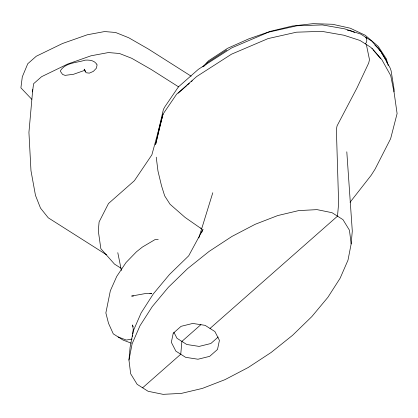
<?xml version="1.0" encoding="UTF-8"?>
<svg xmlns="http://www.w3.org/2000/svg" width="418" height="418" viewBox="0 0 418 418"><rect width="100%" height="100%" fill="white"/><g stroke="black" fill="none" stroke-linecap="round" stroke-linejoin="round"><path stroke-width="0.63" d="M32.745 89.562L28.926 132.417L30.979 170.737L35.473 195.373L40.509 208.117L48.253 217.809L106.58 254.823M142.622 387.81L137.135 384.325L130.656 373.755L128.958 360.05L130.102 347.227L133.258 330.983L141.132 312.915L153.385 293.807L169.473 274.495L188.696 255.826L203.007 229.377L201.507 232.889M132.595 336.427L132.71 335.168M132.819 333.909L133.269 328.867L132.407 324.953L133.196 326.698M200.906 324.645L181.893 341.407L180.754 354.229L142.606 387.8L148.097 391.285L163.104 394.346L181.464 393.375L202.39 388.406L224.962 379.659L248.187 367.521L271.063 352.515L292.579 335.299L311.802 316.63L327.884 297.318L340.132 278.216L348.001 260.148L351.151 243.903L352.296 231.081L346.804 151.807M394.012 91.835L394.174 89.995L391.133 70.877L390.104 67.92L381.373 52.219L371.801 41.121L360.703 34.077L344.505 28.816L322.356 24.928L296.979 25.775L268.476 32.191L231.812 47.824L198.378 69.315L178.429 86.881L164.979 106.606L163.407 109.401L158.014 132.631M32.536 91.903L33.576 83.746L41.581 76.693L67.538 64.106L91.025 55.793L108.398 52.558L119.459 53.488L131.722 58.295L151.185 69.472L178.664 86.907M128.958 360.05L132.114 343.81L139.993 325.737L152.241 306.629L168.334 287.318L187.557 268.654L209.073 251.437L231.948 236.436L255.179 224.299L277.745 215.563L298.666 210.599L317.027 209.627L332.028 212.694L342.964 219.638L349.448 230.203L351.151 243.903M198.848 237.926L212.793 192.74M365.473 43.947L366.643 41.857L366.811 40.018L366.252 37.599M350.049 202.286L371.153 175.304L375.061 169.17L390.631 138.682L397.1 113.581L394.153 92.812L390.725 75.632L381.874 59.706L372.119 48.399M202.85 66.87L208.551 60.767L227.638 48.279L248.757 38.869L270.488 31.308L292.151 26.068L313.108 23.654L332.66 24.286L350.227 28.205L365.123 35.185L378.227 46.372L386.342 58.86L388.212 65.522M203.817 66.431L207.37 62.627L226.807 49.946M178.193 93.183L186.444 85.92M187.416 85.063L189.359 83.354M191.298 81.646L192.27 80.789M210.014 328.449L337.493 216.169L338.637 203.341L336.38 129.371L337.065 125.891L357.014 87.869L368.692 63.045L369.491 59.68L366.398 44.768M218.196 337.023L210.813 343.528L199.14 346.407L186.762 344.495L177.007 338.308L173.893 332.242M96.166 63.938L97.133 64.759L96.391 68.202L93.334 71.394L89.285 73.15L86.003 72.716L84.927 70.271L73.531 74.279L65.103 75.371L62.58 74.451L60.458 71.405L60.537 70.532C65.778 62.449 76.928 62.825 85.251 60.14C89.248 59.873 93.611 60.265 96.323 63.593M149.916 293.702L151.807 293.358L146.096 293.431L131.618 296.054L133.509 296.033M132.025 339.045L126.314 340.069L118.148 336.955M158.229 239.592L154.984 239.624L142.465 247.017L136.482 251.772L126.022 262.546L116.747 276.382L110.342 290.776L105.858 312.936L108.513 323.307L113.278 333.862L123.033 340.053L131.2 343.168M347.321 30.19L351.721 31.167L354.6 32.52M365.531 37.651L366.68 38.19M191.162 76.186L148.348 49.021L128.707 37.745L115.567 32.473L104.615 31.554L87.32 34.772L62.559 43.488L36.288 56.231L27.766 63.74L22.306 76.823L20.9 87.848L31.794 99.317M201.612 228.918L185.085 217.417L170.058 204.261L164.676 195.875L161.505 185.754L157.978 171.072L156.233 157.173M121.021 268.241L114.495 264.098L100.848 248.71L98.303 230.867L99.097 221.968L108.492 203.524L134.387 180.717L151.865 154.869L162.994 114.171L176.595 94.222L196.695 76.525L231.488 54.194L268.09 38.587L296.514 32.191L321.792 31.345L343.857 35.222L359.971 40.452L370.98 47.443L372.224 48.88M200.734 227.956L201.732 228.724M374.962 45.196L378.368 48.08L380.814 51.842M373.049 49.841L380.5 58.478M84.927 70.271L84.117 69.106L85.194 71.551M381.509 52.919L386.399 60.443L387.099 62.94M117.792 252.681L121.398 270.493M173.24 333.23L171.333 342.311L175.868 351.13L185.618 357.322L197.996 359.234L209.674 356.35L217.517 349.443L219.424 340.362L214.889 331.542L205.133 325.35L192.755 323.438L181.083 326.322L173.24 333.23M160.831 122.223L155.595 144.508L162.994 114.171L160.831 122.223"/></g></svg>
